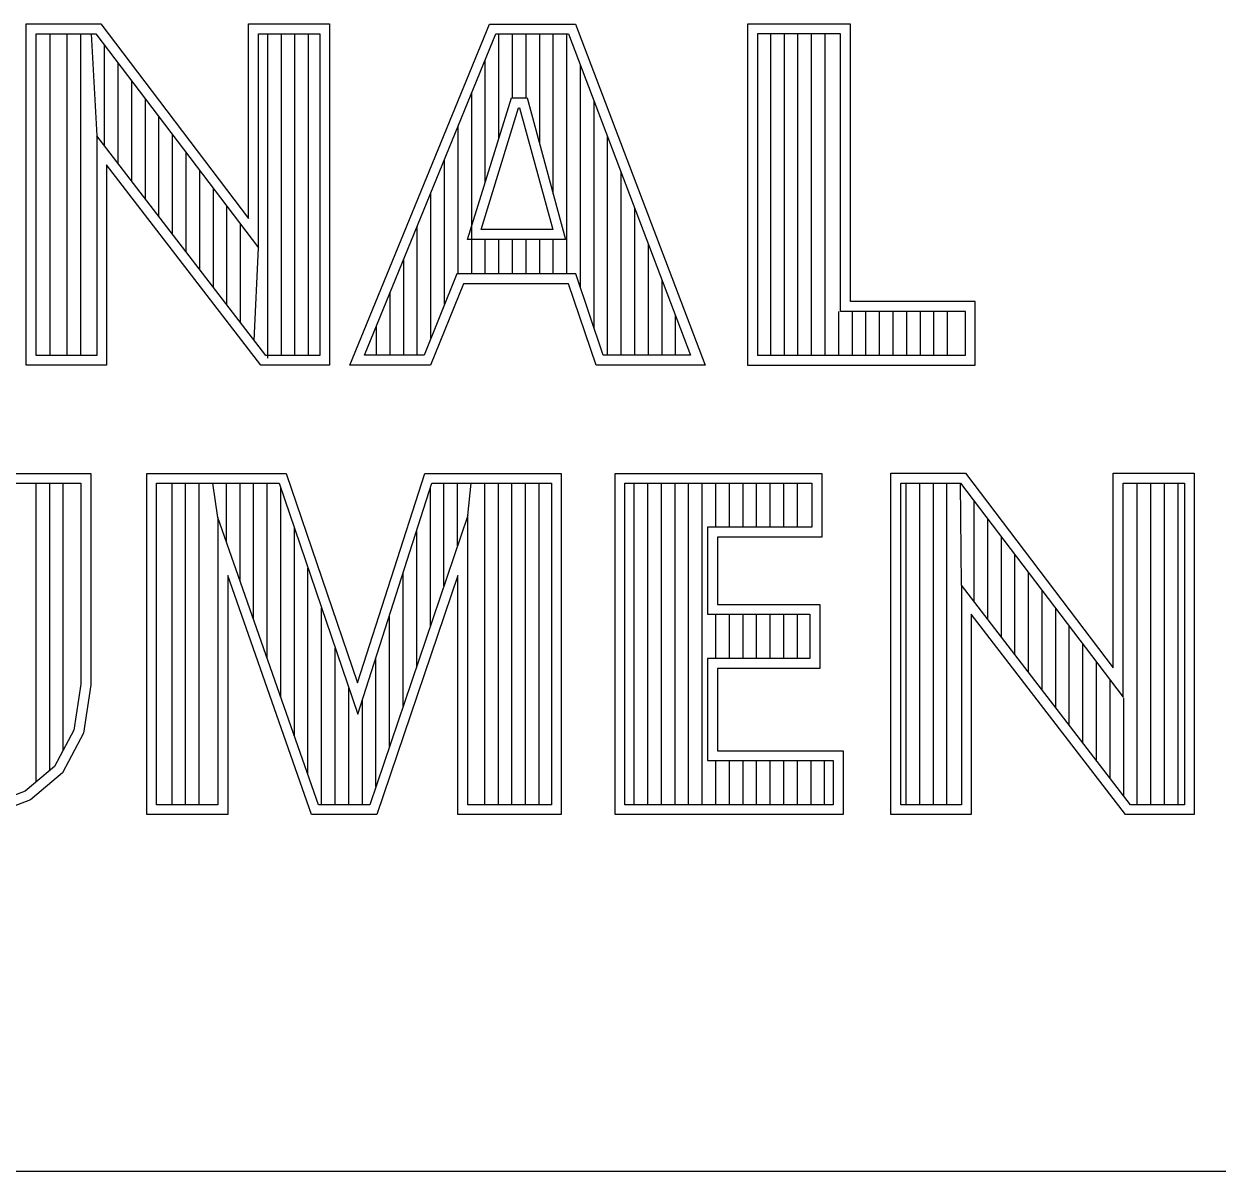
# Model space of a CAD drawing. Header units: inches. Extents: x 0.2 to 16.8, y 0.1 to 10.8.
# Drawn here: x 13.9123 to 14.2176, y 1.6329 to 1.9263 of the extents above; entities that cross this region are included whole.
import ezdxf

# ---------------------------------------------------------------- set-up
doc = ezdxf.new("R2010")
doc.units = ezdxf.units.IN
doc.header["$LTSCALE"] = 0.935
doc.header["$MEASUREMENT"] = 0
doc.layers.get('0').update_dxf_attribs({"linetype": 'CONTINUOUS'})

msp = doc.modelspace()

# ---------------------------------------------------------------- linework, layer by layer
at = {"color": 2, "linetype": 'CONTINUOUS'}
for p, q in [((13.9129, 1.92627), (13.93196, 1.92627)), ((13.9129, 1.83895), (13.9129, 1.92627)), ((13.91543, 1.92374), (13.93071, 1.92374)), ((13.91543, 1.84148), (13.91543, 1.92374)), ((13.91902, 1.84148), (13.91902, 1.92374)), ((13.92338, 1.84148), (13.92338, 1.92374)), ((13.92685, 1.84148), (13.92685, 1.92374)), ((13.92945, 1.92374), (13.93092, 1.89763)), ((13.93071, 1.92374), (13.97225, 1.86899)), ((13.93196, 1.92627), (13.96972, 1.87651)), ((13.96972, 1.92627), (13.99044, 1.92627)), ((13.96972, 1.87651), (13.96972, 1.92627)), ((13.97225, 1.92374), (13.98792, 1.92374)), ((13.97225, 1.86899), (13.97225, 1.92374)), ((13.97463, 1.84081), (13.97463, 1.92374)), ((13.9781, 1.84148), (13.9781, 1.92374)), ((13.98158, 1.84148), (13.98158, 1.92374)), ((13.98505, 1.84148), (13.98505, 1.92374)), ((13.98792, 1.92374), (13.98792, 1.84148)), ((13.99044, 1.92627), (13.99044, 1.83895)), ((13.99563, 1.83899), (14.03127, 1.92621)), ((13.99939, 1.84151), (14.03297, 1.92368)), ((14.03127, 1.92621), (14.05328, 1.92621)), ((14.03297, 1.92368), (14.05154, 1.92368)), ((14.03371, 1.89701), (14.03371, 1.92368)), ((14.03719, 1.90732), (14.03719, 1.92368)), ((14.04066, 1.90732), (14.04066, 1.92368)), ((14.04414, 1.89555), (14.04414, 1.92368)), ((14.04761, 1.88278), (14.04761, 1.92368)), ((14.05109, 1.86235), (14.05109, 1.92368)), ((14.05154, 1.92368), (14.08273, 1.84151)), ((14.05328, 1.92621), (14.0864, 1.83899)), ((14.1236, 1.92621), (14.09725, 1.92621)), ((14.09725, 1.92621), (14.09725, 1.83899)), ((14.12107, 1.92368), (14.09978, 1.92368)), ((14.09978, 1.92368), (14.09978, 1.84151)), ((14.10322, 1.84151), (14.10322, 1.92368)), ((14.10669, 1.84151), (14.10669, 1.92368)), ((14.11017, 1.84151), (14.11017, 1.92368)), ((14.11365, 1.84151), (14.11365, 1.92368)), ((14.11712, 1.84151), (14.11712, 1.92368)), ((14.12107, 1.85271), (14.12107, 1.92368)), ((14.1236, 1.85523), (14.1236, 1.92621)), ((13.93292, 1.89502), (13.93292, 1.92082)), ((13.9364, 1.8905), (13.9364, 1.91624)), ((14.03023, 1.88576), (14.03023, 1.91699)), ((14.05456, 1.85874), (14.05456, 1.91572)), ((13.93987, 1.88598), (13.93987, 1.91166)), ((14.02676, 1.86235), (14.02676, 1.90848)), ((13.94335, 1.88147), (13.94335, 1.90708)), ((14.02571, 1.87112), (14.0369, 1.90732)), ((14.0369, 1.90732), (14.04094, 1.90732)), ((14.04094, 1.90732), (14.05078, 1.87112)), ((14.05804, 1.84841), (14.05804, 1.90657)), ((13.94682, 1.87695), (13.94682, 1.9025)), ((14.02914, 1.87365), (14.03876, 1.90479)), ((14.03876, 1.90479), (14.039, 1.90479)), ((14.039, 1.90479), (14.04747, 1.87365)), ((14.02328, 1.86235), (14.02328, 1.89998)), ((13.97411, 1.84148), (13.93092, 1.89763)), ((13.93092, 1.89763), (13.93092, 1.84148)), ((13.9503, 1.87243), (13.9503, 1.89792)), ((14.06151, 1.84151), (14.06151, 1.89741)), ((13.95377, 1.86791), (13.95377, 1.89334)), ((13.97286, 1.83895), (13.93344, 1.89019)), ((13.93344, 1.89019), (13.93344, 1.83895)), ((14.01981, 1.85455), (14.01981, 1.89147)), ((13.95725, 1.8634), (13.95725, 1.88876)), ((14.06499, 1.84151), (14.06499, 1.88826)), ((13.96073, 1.85888), (13.96073, 1.88418)), ((14.01633, 1.84591), (14.01633, 1.88297)), ((13.9642, 1.85436), (13.9642, 1.87959)), ((14.06846, 1.84151), (14.06846, 1.8791)), ((13.96768, 1.84984), (13.96768, 1.87501)), ((14.01286, 1.84151), (14.01286, 1.87447)), ((14.04747, 1.87365), (14.02914, 1.87365)), ((13.97115, 1.84532), (13.97225, 1.86899)), ((14.05078, 1.87112), (14.02571, 1.87112)), ((14.03023, 1.86235), (14.03023, 1.87112)), ((14.03371, 1.86235), (14.03371, 1.87112)), ((14.03719, 1.86235), (14.03719, 1.87112)), ((14.04066, 1.86235), (14.04066, 1.87112)), ((14.04414, 1.86235), (14.04414, 1.87112)), ((14.04761, 1.86235), (14.04761, 1.87112)), ((14.07194, 1.84151), (14.07194, 1.86995)), ((14.00938, 1.84151), (14.00938, 1.86596)), ((14.02294, 1.86235), (14.01457, 1.84151)), ((14.05335, 1.86235), (14.02294, 1.86235)), ((14.06036, 1.84151), (14.05335, 1.86235)), ((14.02465, 1.85982), (14.01627, 1.83899)), ((14.05153, 1.85982), (14.02465, 1.85982)), ((14.05854, 1.83899), (14.05153, 1.85982)), ((14.07542, 1.84151), (14.07542, 1.86079)), ((14.00591, 1.84151), (14.00591, 1.85746)), ((14.1555, 1.85523), (14.1236, 1.85523)), ((14.1555, 1.83899), (14.1555, 1.85523)), ((14.07889, 1.84151), (14.07889, 1.85164)), ((14.1206, 1.84151), (14.1206, 1.85271)), ((14.15297, 1.85271), (14.12107, 1.85271)), ((14.12407, 1.84151), (14.12407, 1.85271)), ((14.12755, 1.84151), (14.12755, 1.85271)), ((14.13102, 1.84151), (14.13102, 1.85271)), ((14.1345, 1.84151), (14.1345, 1.85271)), ((14.13797, 1.84151), (14.13797, 1.85271)), ((14.14145, 1.84151), (14.14145, 1.85271)), ((14.14492, 1.84151), (14.14492, 1.85271)), ((14.1484, 1.84151), (14.1484, 1.85271)), ((14.15297, 1.84151), (14.15297, 1.85271)), ((14.00243, 1.84151), (14.00243, 1.84895)), ((13.93092, 1.84148), (13.91543, 1.84148)), ((13.98792, 1.84148), (13.97411, 1.84148)), ((14.01457, 1.84151), (13.99939, 1.84151)), ((14.08273, 1.84151), (14.06036, 1.84151)), ((14.09978, 1.84151), (14.15297, 1.84151)), ((13.93344, 1.83895), (13.9129, 1.83895)), ((13.99044, 1.83895), (13.97286, 1.83895)), ((14.01627, 1.83899), (13.99563, 1.83899)), ((14.0864, 1.83899), (14.05854, 1.83899)), ((14.09725, 1.83899), (14.1555, 1.83899)), ((13.90688, 1.81131), (13.9294, 1.81131)), ((13.9294, 1.81131), (13.9294, 1.75725)), ((13.94369, 1.81131), (13.97934, 1.81131)), ((13.94369, 1.72404), (13.94369, 1.81131)), ((13.97934, 1.81131), (13.99754, 1.75775)), ((13.99754, 1.75775), (14.01474, 1.81131)), ((14.01474, 1.81131), (14.04965, 1.81131)), ((14.04965, 1.81131), (14.04965, 1.72404)), ((14.06342, 1.81131), (14.11623, 1.81131)), ((14.06342, 1.72404), (14.06342, 1.81131)), ((14.11623, 1.81131), (14.11623, 1.79501)), ((14.13394, 1.81135), (14.153, 1.81135)), ((14.13394, 1.72404), (14.13394, 1.81135)), ((14.153, 1.81135), (14.19076, 1.76159)), ((14.19076, 1.81135), (14.21148, 1.81135)), ((14.19076, 1.76159), (14.19076, 1.81135)), ((14.21148, 1.81135), (14.21148, 1.72404)), ((13.90941, 1.80878), (13.92688, 1.80878)), ((13.9154, 1.73238), (13.9154, 1.80878)), ((13.91888, 1.73529), (13.91888, 1.80878)), ((13.92235, 1.74052), (13.92235, 1.80878)), ((13.92688, 1.80878), (13.92688, 1.75744)), ((13.94621, 1.80878), (13.97753, 1.80878)), ((13.94621, 1.72656), (13.94621, 1.80878)), ((13.95015, 1.72656), (13.95015, 1.80878)), ((13.95363, 1.72656), (13.95363, 1.80878)), ((13.95711, 1.72656), (13.95711, 1.80878)), ((13.96185, 1.80001), (13.96058, 1.80878)), ((13.96406, 1.79373), (13.96406, 1.80878)), ((13.96753, 1.78382), (13.96753, 1.80878)), ((13.97101, 1.77391), (13.97101, 1.80878)), ((13.97448, 1.764), (13.97448, 1.80878)), ((13.97753, 1.80878), (13.99761, 1.7497)), ((13.97796, 1.7541), (13.97796, 1.80752)), ((13.99761, 1.7497), (14.01659, 1.80878)), ((14.01619, 1.77227), (14.01619, 1.80754)), ((14.01659, 1.80878), (14.04712, 1.80878)), ((14.01966, 1.78254), (14.01966, 1.80878)), ((14.02314, 1.79281), (14.02314, 1.80878)), ((14.02575, 1.80052), (14.02661, 1.80878)), ((14.03009, 1.72656), (14.03009, 1.80878)), ((14.03357, 1.72656), (14.03357, 1.80878)), ((14.03704, 1.72656), (14.03704, 1.80878)), ((14.04052, 1.72656), (14.04052, 1.80878)), ((14.04399, 1.72656), (14.04399, 1.80878)), ((14.04712, 1.80878), (14.04712, 1.72656)), ((14.06594, 1.80878), (14.1137, 1.80878)), ((14.06594, 1.72656), (14.06594, 1.80878)), ((14.06832, 1.72656), (14.06832, 1.80878)), ((14.0718, 1.72656), (14.0718, 1.80878)), ((14.07527, 1.72656), (14.07527, 1.80878)), ((14.07875, 1.72656), (14.07875, 1.80878)), ((14.08222, 1.72656), (14.08222, 1.80878)), ((14.0857, 1.72656), (14.0857, 1.80878)), ((14.08917, 1.79754), (14.08917, 1.80878)), ((14.09265, 1.79754), (14.09265, 1.80878)), ((14.09612, 1.79754), (14.09612, 1.80878)), ((14.0996, 1.79754), (14.0996, 1.80878)), ((14.10307, 1.79754), (14.10307, 1.80878)), ((14.10655, 1.79754), (14.10655, 1.80878)), ((14.11003, 1.79754), (14.11003, 1.80878)), ((14.1137, 1.80878), (14.1137, 1.79754)), ((14.13647, 1.80882), (14.15175, 1.80882)), ((14.13647, 1.72656), (14.13647, 1.80882)), ((14.13783, 1.72656), (14.13783, 1.80882)), ((14.1413, 1.72656), (14.1413, 1.80882)), ((14.14478, 1.72656), (14.14478, 1.80882)), ((14.14826, 1.72656), (14.14826, 1.80882)), ((14.15196, 1.78271), (14.15173, 1.80882)), ((14.15175, 1.80882), (14.19328, 1.75408)), ((14.19328, 1.80882), (14.20896, 1.80882)), ((14.19328, 1.75408), (14.19328, 1.80882)), ((14.19691, 1.72656), (14.19691, 1.80882)), ((14.20039, 1.72656), (14.20039, 1.80882)), ((14.20386, 1.72656), (14.20386, 1.80882)), ((14.20734, 1.72656), (14.20734, 1.80882)), ((14.20896, 1.80882), (14.20896, 1.72656)), ((14.15521, 1.77848), (14.15521, 1.80426)), ((13.98761, 1.72656), (13.96185, 1.80001)), ((13.96185, 1.80001), (13.96185, 1.72656)), ((14.02575, 1.80052), (14.00071, 1.72656)), ((14.02575, 1.72656), (14.02575, 1.80052)), ((14.15868, 1.77397), (14.15868, 1.79968)), ((13.98143, 1.74419), (13.98143, 1.79729)), ((14.01271, 1.76201), (14.01271, 1.79672)), ((14.1137, 1.79754), (14.08705, 1.79754)), ((14.08705, 1.79754), (14.08705, 1.77527)), ((14.16216, 1.76945), (14.16216, 1.7951)), ((14.11623, 1.79501), (14.08958, 1.79501)), ((14.08958, 1.79501), (14.08958, 1.7778)), ((14.16563, 1.76493), (14.16563, 1.79052)), ((13.98491, 1.73428), (13.98491, 1.78707)), ((14.16911, 1.76041), (14.16911, 1.78594)), ((13.98582, 1.72404), (13.96438, 1.78517)), ((13.96438, 1.78517), (13.96438, 1.72404)), ((14.02322, 1.78517), (14.00253, 1.72404)), ((14.00924, 1.75174), (14.00924, 1.7859)), ((14.02322, 1.72404), (14.02322, 1.78517)), ((14.19515, 1.72656), (14.15196, 1.78271)), ((14.15196, 1.78271), (14.15196, 1.72656)), ((14.17258, 1.7559), (14.17258, 1.78136)), ((13.98838, 1.72656), (13.98838, 1.77684)), ((14.08958, 1.7778), (14.11574, 1.7778)), ((14.11574, 1.7778), (14.11574, 1.76141)), ((14.17606, 1.75138), (14.17606, 1.77678)), ((14.00576, 1.74147), (14.00576, 1.77508)), ((14.08705, 1.77527), (14.11321, 1.77527)), ((14.08917, 1.76394), (14.08917, 1.77527)), ((14.09265, 1.76394), (14.09265, 1.77527)), ((14.09612, 1.76394), (14.09612, 1.77527)), ((14.0996, 1.76394), (14.0996, 1.77527)), ((14.10307, 1.76394), (14.10307, 1.77527)), ((14.10655, 1.76394), (14.10655, 1.77527)), ((14.11003, 1.76394), (14.11003, 1.77527)), ((14.11321, 1.77527), (14.11321, 1.76394)), ((14.1939, 1.72404), (14.15448, 1.77528)), ((14.15448, 1.77528), (14.15448, 1.72404)), ((14.17953, 1.74686), (14.17953, 1.7722)), ((14.18301, 1.74234), (14.18301, 1.76762)), ((13.99186, 1.72656), (13.99186, 1.76662)), ((14.00229, 1.73121), (14.00229, 1.76426)), ((14.11321, 1.76394), (14.08705, 1.76394)), ((14.08705, 1.76394), (14.08705, 1.73787)), ((14.18649, 1.73782), (14.18649, 1.76304)), ((14.11574, 1.76141), (14.08958, 1.76141)), ((14.08958, 1.76141), (14.08958, 1.7404)), ((14.18996, 1.73331), (14.18996, 1.75846)), ((13.92688, 1.75744), (13.92506, 1.74565)), ((13.9294, 1.75725), (13.92749, 1.74484)), ((13.99534, 1.72656), (13.99534, 1.75639)), ((13.99881, 1.72656), (13.99881, 1.75344)), ((14.19344, 1.72879), (14.19344, 1.75388)), ((13.92506, 1.74565), (13.92015, 1.73635)), ((13.92749, 1.74484), (13.92215, 1.73473)), ((14.08958, 1.7404), (14.1217, 1.7404)), ((14.1217, 1.7404), (14.1217, 1.72404)), ((14.08705, 1.73787), (14.11917, 1.73787)), ((14.08917, 1.72656), (14.08917, 1.73787)), ((14.09265, 1.72656), (14.09265, 1.73787)), ((14.09612, 1.72656), (14.09612, 1.73787)), ((14.0996, 1.72656), (14.0996, 1.73787)), ((14.10307, 1.72656), (14.10307, 1.73787)), ((14.10655, 1.72656), (14.10655, 1.73787)), ((14.11003, 1.72656), (14.11003, 1.73787)), ((14.1135, 1.72656), (14.1135, 1.73787)), ((14.11698, 1.72656), (14.11698, 1.73787)), ((14.11917, 1.73787), (14.11917, 1.72656)), ((13.92015, 1.73635), (13.91264, 1.73007)), ((13.92215, 1.73473), (13.91394, 1.72786)), ((13.91264, 1.73007), (13.9034, 1.72652)), ((13.91394, 1.72786), (13.90402, 1.72405)), ((13.96185, 1.72656), (13.94621, 1.72656)), ((14.00071, 1.72656), (13.98761, 1.72656)), ((14.04712, 1.72656), (14.02575, 1.72656)), ((14.11917, 1.72656), (14.06594, 1.72656)), ((14.15196, 1.72656), (14.13647, 1.72656)), ((14.20896, 1.72656), (14.19515, 1.72656)), ((13.96438, 1.72404), (13.94369, 1.72404)), ((14.00253, 1.72404), (13.98582, 1.72404)), ((14.04965, 1.72404), (14.02322, 1.72404)), ((14.1217, 1.72404), (14.06342, 1.72404)), ((14.15448, 1.72404), (14.13394, 1.72404)), ((14.21148, 1.72404), (14.1939, 1.72404)), ((13.06532, 1.63288), (16.75003, 1.63288))]:
    msp.add_line(p, q, dxfattribs=at)

doc.saveas('drawing.dxf')
